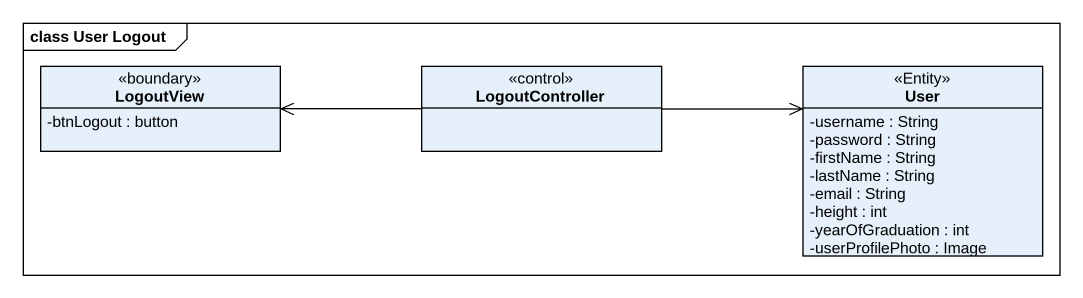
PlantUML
@startuml
mainframe class User Logout
hide circle
hide empty members
skinparam classAttributeIconSize 0
class LogoutView <<boundary>> {
  -btnLogout : button
}
class LogoutController <<control>>
class User <<Entity>> {
  -username : String
  -password : String
  -firstName : String
  -lastName : String
  -email : String
  -height : int
  -yearOfGraduation : int
  -userProfilePhoto : Image
}
LogoutController -left-> LogoutView
LogoutController -right-> User
@enduml
